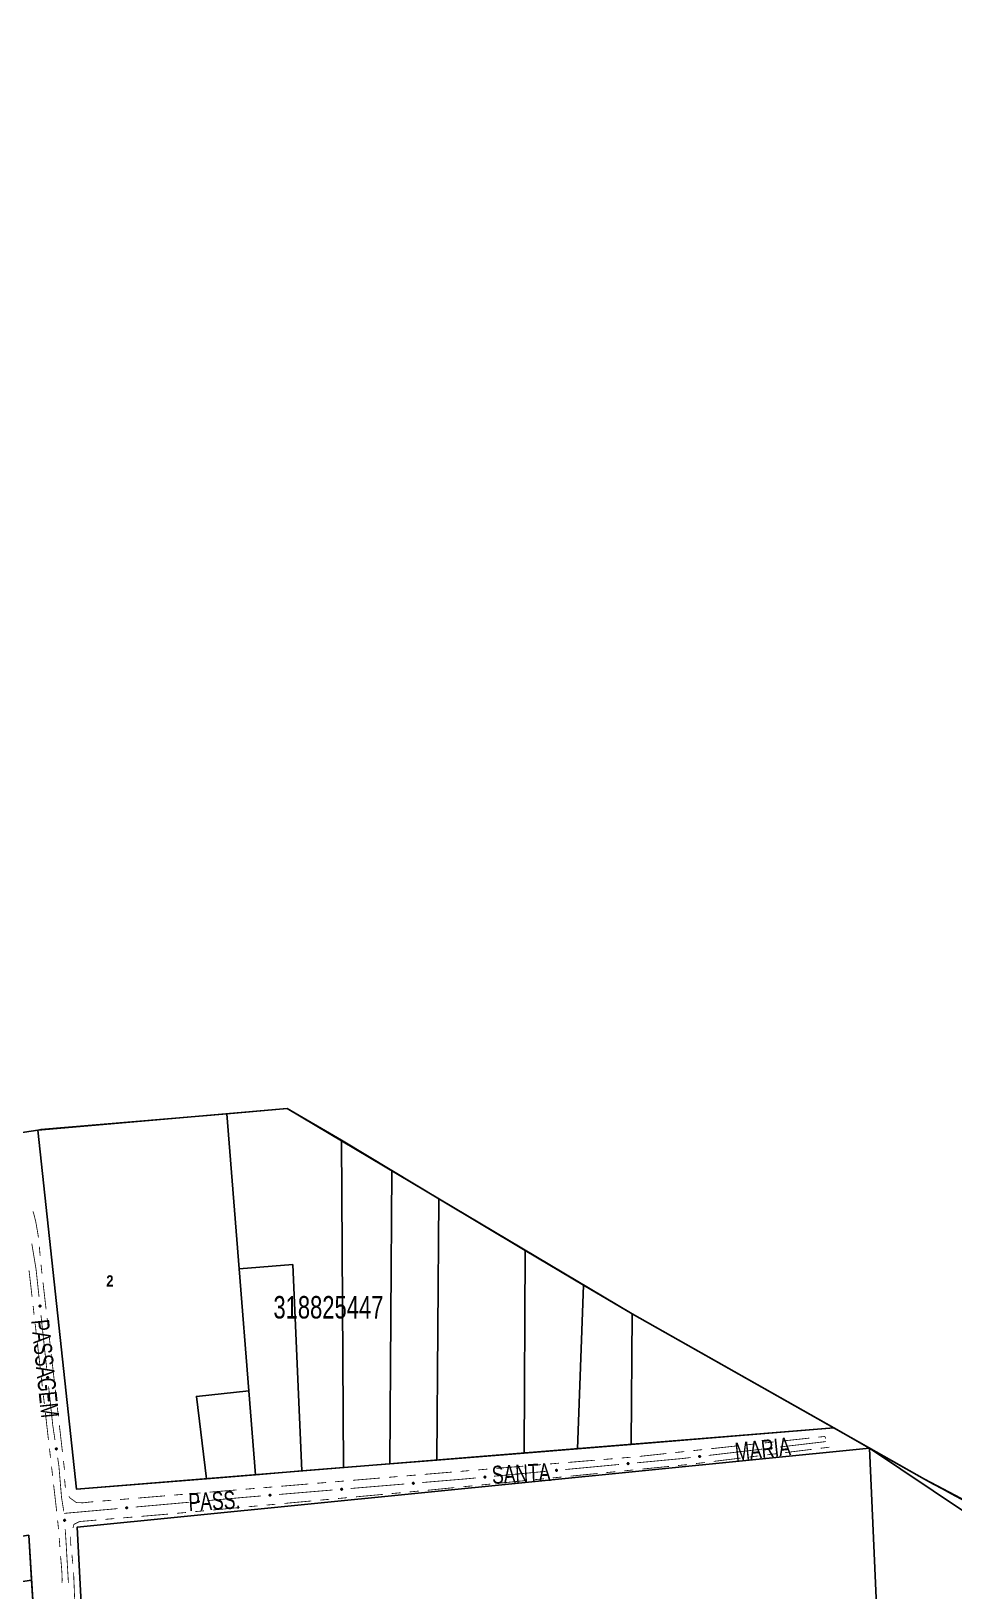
# Model space of a CAD drawing. Extents: x 203591 to 208218, y 4854879 to 4857795.
# Drawn here: x 205352.6 to 205557.9, y 4855415.9 to 4855762.9 of the extents above; entities that cross this region are included whole.
import ezdxf
from ezdxf.enums import TextEntityAlignment as Align

# ---------------------------------------------------------------- set-up
doc = ezdxf.new("R2010")
doc.units = 0
doc.header["$LTSCALE"] = 1.5
doc.header["$MEASUREMENT"] = 0
doc.linetypes.add('PHANTOMX2', pattern=[5, 2.5, -0.5, 0.5, -0.5, 0.5, -0.5])
for name, color, linetype in [('CD-MALHA-LOTES', 40, 'CONTINUOUS'), ('CD_TXT_QUADRA', 7, 'CONTINUOUS'), ('RU-QUADRAS', 210, 'CONTINUOUS'), ('SV-EIXO-RUA-N-PAV', 6, 'CONTINUOUS'), ('SV-RUA-NAO-PAV-S-GUIA-C-GUIA', 7, 'PHANTOMX2'), ('SV-TXT-RUA-N-PAV-S-GUIA-C-GUIA', 7, 'CONTINUOUS'), ('Th_NmrPorta', 7, 'CONTINUOUS')]:
    doc.layers.add(name, color=color, linetype=linetype)
doc.styles.add('ARIAL', font='ARIAL.TTF')
doc.styles.get("Standard").update_dxf_attribs({"font": 'swisscbo.ttf'})

msp = doc.modelspace()

# ---------------------------------------------------------------- linework, layer by layer
at = {"layer": 'CD-MALHA-LOTES', "linetype": 'Continuous', "flags": 128}
for points in [[(205354.74, 4855518.51), (205396.1, 4855522.05)], [(205396.1, 4855522.05), (205409.57, 4855523.2)], [(205398.86, 4855487.52), (205396.1, 4855522.05)], [(205409.57, 4855523.2), (205421.66, 4855516.12)], [(205253.36, 4855503.36), (205354.08, 4855518.41)], [(205354.08, 4855518.41), (205354.74, 4855518.51)], [(205362.67, 4855438.49), (205354.08, 4855518.41)], [(205421.66, 4855516.12), (205432.84, 4855509.42)], [(205422.08, 4855443.29), (205421.66, 4855516.12)], [(205432.4, 4855444.13), (205432.84, 4855509.42)], [(205432.84, 4855509.42), (205443.33, 4855503.13)], [(205442.87, 4855444.97), (205443.33, 4855503.13)], [(205443.33, 4855503.13), (205462.5, 4855491.64)], [(205462.29, 4855446.54), (205462.5, 4855491.64)], [(205462.5, 4855491.64), (205475.47, 4855483.86)], [(205398.86, 4855487.52), (205410.83, 4855488.52)], [(205401.04, 4855460.36), (205398.86, 4855487.52)], [(205410.83, 4855488.52), (205412.8, 4855442.54)], [(205474.14, 4855447.5), (205475.47, 4855483.86)], [(205475.47, 4855483.86), (205486.3, 4855477.5)], [(205486.13, 4855448.47), (205486.3, 4855477.5)], [(205486.3, 4855477.5), (205531.214035, 4855452.116807)], [(205391.57, 4855440.82), (205389.34, 4855459.14), (205401.04, 4855460.36)], [(205402.53, 4855441.71), (205401.04, 4855460.36)], [(205531.214035, 4855452.116807), (205486.13, 4855448.47)], [(205531.214035, 4855452.116807), (205539.155636, 4855447.628606)], [(205362.81, 4855430.06), (205539.155636, 4855447.628606)], [(205539.155636, 4855447.628606), (205543, 4855360.85), (205367.1, 4855348.48)], [(205462.29, 4855446.54), (205442.87, 4855444.97)], [(205474.14, 4855447.5), (205462.29, 4855446.54)], [(205486.13, 4855448.47), (205474.14, 4855447.5)], [(205539.155636, 4855447.628606), (205785.39, 4855282.61)], [(205539.155636, 4855447.628606), (205551.38, 4855440.72), (205573.06, 4855429.27)], [(205412.8, 4855442.54), (205402.53, 4855441.71)], [(205422.08, 4855443.29), (205412.8, 4855442.54)], [(205432.4, 4855444.13), (205422.08, 4855443.29)], [(205442.87, 4855444.97), (205432.4, 4855444.13)], [(205391.57, 4855440.82), (205362.67, 4855438.49)], [(205402.53, 4855441.71), (205391.57, 4855440.82)], [(205352.03, 4855428.25), (205352.64, 4855418.28)], [(205367.1, 4855348.48), (205362.81, 4855430.06)], [(205323.91, 4855413.96), (205352.64, 4855418.28)], [(205352.64, 4855418.28), (205353.21, 4855409.01)]]:
    msp.add_lwpolyline(points, dxfattribs=at)
at = {"layer": 'RU-QUADRAS', "color": 6, "linetype": 'Continuous'}
msp.add_lwpolyline([(205616.29, 4855406.97, -0.0088435536), (205551.38, 4855440.72), (205486.3, 4855477.5), (205409.57, 4855523.2), (205354.08, 4855518.41), (205253.36, 4855503.36), (205250.22, 4855506.65), (205206.64, 4855688.61), (205604.26, 4856057.69)], format="xyb", dxfattribs=at)
for points in [[(205354.08, 4855518.41), (205409.57, 4855523.2), (205486.3, 4855477.5), (205531.21, 4855452.12), (205362.67, 4855438.49)], [(205322.37, 4855423.75), (205352.03, 4855428.25), (205357.58, 4855338.12), (205336.35, 4855334.88)]]:
    msp.add_lwpolyline(points, close=True, dxfattribs=at)
msp.add_lwpolyline([(205359.24, 4855333.76), (205361.95, 4855348.05), (205367.1, 4855348.48), (205362.81, 4855430.06), (205539.16, 4855447.63), (205785.39, 4855282.61), (205787.25, 4855280.32), (205787.39, 4855277.75, -0.1206829044), (205783.68, 4855275.6), (205367.38, 4855249.6)], format="xyb", close=True, dxfattribs=at)
at = {"layer": 'SV-EIXO-RUA-N-PAV', "const_width": 0.18, "flags": 128}
for points in [[(205352.71797, 4855493.123713), (205353.536929, 4855488.191239)], [(205353.536929, 4855488.191239), (205353.66, 4855487.45)], [(205353.66, 4855487.45), (205354.324927, 4855481.236865)], [(205354.750575, 4855477.259576), (205356.027518, 4855465.327711)], [(205356.453165, 4855461.350422), (205357.304461, 4855453.395845)], [(205357.304461, 4855453.395845), (205357.38, 4855452.69)], [(205357.38, 4855452.69), (205357.872128, 4855449.43689)], [(205519.207467, 4855447.879677), (205529.138507, 4855449.052048)], [(205529.138507, 4855449.052048), (205529.46, 4855449.09)], [(205358.470437, 4855445.481889), (205358.620014, 4855444.493139)], [(205487.402819, 4855444.367007), (205497.358976, 4855445.302389)], [(205497.358976, 4855445.302389), (205497.44, 4855445.31)], [(205497.44, 4855445.31), (205499.345388, 4855445.534933)], [(205503.317804, 4855446.003882), (205515.235051, 4855447.410728)], [(205358.620014, 4855444.493139), (205358.74, 4855443.7)], [(205358.74, 4855443.7), (205359.258338, 4855437.523877)], [(205455.543116, 4855441.373787), (205467.490505, 4855442.496244)], [(205471.472968, 4855442.870397), (205483.420356, 4855443.992855)], [(205407.714965, 4855437.31945), (205419.673531, 4855438.315794)], [(205423.659719, 4855438.647909), (205435.618285, 4855439.644253)], [(205439.604474, 4855439.976367), (205448.573398, 4855440.723625)], [(205448.573398, 4855440.723625), (205449.01, 4855440.76)], [(205449.01, 4855440.76), (205451.560654, 4855440.999634)], [(205359.258338, 4855437.523877), (205359.33, 4855436.67)], [(205359.33, 4855436.67), (205359.826923, 4855433.566408)], [(205375.837092, 4855434.527425), (205387.789911, 4855435.590494)], [(205391.774184, 4855435.94485), (205399.74273, 4855436.653562)], [(205399.74273, 4855436.653562), (205400.04, 4855436.68)], [(205400.04, 4855436.68), (205403.728776, 4855436.987335)], [(205359.9, 4855433.11), (205371.852819, 4855434.173069)], [(205360.14299, 4855429.580576), (205360.280358, 4855427.585299)], [(205360.280358, 4855427.585299), (205360.3, 4855427.3)], [(205360.3, 4855427.3), (205360.863153, 4855417.602312)]]:
    msp.add_lwpolyline(points, dxfattribs=at)
at = {"layer": 'SV-EIXO-RUA-N-PAV', "flags": 128}
for points in [[(205354.631917, 4855479.402799), (205354.670415, 4855479.372635), (205354.697335, 4855479.338837), (205354.711673, 4855479.304186), (205354.71636, 4855479.270262), (205354.717246, 4855479.235017), (205354.710298, 4855479.199284), (205354.693803, 4855479.161334), (205354.663815, 4855479.122502), (205354.627381, 4855479.097201), (205354.594161, 4855479.081326), (205354.559069, 4855479.074403), (205354.524815, 4855479.074116), (205354.487937, 4855479.08256), (205354.449641, 4855479.099652), (205354.411324, 4855479.130751), (205354.38516, 4855479.164066), (205354.372171, 4855479.197946), (205354.365434, 4855479.23327), (205354.364961, 4855479.269264), (205354.371983, 4855479.3043), (205354.389261, 4855479.342827), (205354.420457, 4855479.380239), (205354.453387, 4855479.406714), (205354.487076, 4855479.420175), (205354.522001, 4855479.426025), (205354.557342, 4855479.427343), (205354.593551, 4855479.421855), (205354.631917, 4855479.402799)], [(205356.334508, 4855463.493645), (205356.373006, 4855463.463481), (205356.399925, 4855463.429683), (205356.414264, 4855463.395032), (205356.418951, 4855463.361108), (205356.419836, 4855463.325862), (205356.412889, 4855463.29013), (205356.396394, 4855463.25218), (205356.366406, 4855463.213348), (205356.329971, 4855463.188047), (205356.296752, 4855463.172172), (205356.261659, 4855463.165249), (205356.227405, 4855463.164962), (205356.190528, 4855463.173406), (205356.152231, 4855463.190498), (205356.113914, 4855463.221597), (205356.087751, 4855463.254912), (205356.074762, 4855463.288792), (205356.068025, 4855463.324116), (205356.067552, 4855463.36011), (205356.074573, 4855463.395146), (205356.091852, 4855463.433673), (205356.123048, 4855463.471085), (205356.155978, 4855463.49756), (205356.189666, 4855463.511021), (205356.224592, 4855463.516871), (205356.259933, 4855463.518189), (205356.296142, 4855463.512701), (205356.334508, 4855463.493645)], [(205358.258633, 4855447.617919), (205358.298408, 4855447.589458), (205358.326772, 4855447.556864), (205358.342605, 4855447.52287), (205358.348763, 4855447.489182), (205358.351182, 4855447.454008), (205358.345796, 4855447.418008), (205358.330968, 4855447.379375), (205358.302698, 4855447.339275), (205358.267399, 4855447.312413), (205358.234902, 4855447.295108), (205358.200144, 4855447.286664), (205358.165935, 4855447.284887), (205358.128724, 4855447.291718), (205358.08972, 4855447.307127), (205358.050087, 4855447.33653), (205358.022498, 4855447.368675), (205358.008047, 4855447.401958), (205357.999779, 4855447.436955), (205357.997741, 4855447.472894), (205358.003231, 4855447.508202), (205358.018817, 4855447.547445), (205358.048355, 4855447.586179), (205358.080102, 4855447.614062), (205358.113173, 4855447.628976), (205358.147811, 4855447.63634), (205358.183061, 4855447.639195), (205358.219475, 4855447.635287), (205358.258633, 4855447.617919)], [(205501.176001, 4855445.861884), (205501.205744, 4855445.900709), (205501.239246, 4855445.927995), (205501.273739, 4855445.94271), (205501.30761, 4855445.947766), (205501.342844, 4855445.949036), (205501.37865, 4855445.942478), (205501.416778, 4855445.926397), (205501.455934, 4855445.896834), (205501.48163, 4855445.860677), (205501.497866, 4855445.827633), (205501.505171, 4855445.792618), (205501.505831, 4855445.758369), (205501.49779, 4855445.721401), (205501.481116, 4855445.682921), (205501.450436, 4855445.644268), (205501.417408, 4855445.617743), (205501.383671, 4855445.604385), (205501.348423, 4855445.597264), (205501.312436, 4855445.596399), (205501.277326, 4855445.603039), (205501.238613, 4855445.619896), (205501.200863, 4855445.650683), (205501.174031, 4855445.683322), (205501.160204, 4855445.716862), (205501.153974, 4855445.751722), (205501.152271, 4855445.787046), (205501.157364, 4855445.823314), (205501.176001, 4855445.861884)], [(205517.065664, 4855447.737679), (205517.095407, 4855447.776504), (205517.128909, 4855447.80379), (205517.163402, 4855447.818505), (205517.197273, 4855447.823561), (205517.232507, 4855447.82483), (205517.268313, 4855447.818273), (205517.306441, 4855447.802192), (205517.345597, 4855447.772629), (205517.371293, 4855447.736472), (205517.387529, 4855447.703427), (205517.394835, 4855447.668412), (205517.395494, 4855447.634164), (205517.387453, 4855447.597196), (205517.370779, 4855447.558716), (205517.340099, 4855447.520062), (205517.307071, 4855447.493537), (205517.273334, 4855447.48018), (205517.238086, 4855447.473058), (205517.2021, 4855447.472194), (205517.166989, 4855447.478833), (205517.128276, 4855447.495691), (205517.090526, 4855447.526477), (205517.063694, 4855447.559117), (205517.049867, 4855447.592657), (205517.043637, 4855447.627517), (205517.041934, 4855447.662841), (205517.047027, 4855447.699108), (205517.065664, 4855447.737679)], [(205469.328389, 4855442.779479), (205469.359049, 4855442.817584), (205469.393192, 4855442.844064), (205469.428025, 4855442.857953), (205469.462007, 4855442.8622), (205469.497262, 4855442.86263), (205469.532901, 4855442.855221), (205469.570635, 4855442.838236), (205469.609075, 4855442.807748), (205469.633902, 4855442.770989), (205469.649346, 4855442.737567), (205469.655815, 4855442.702388), (205469.655659, 4855442.668133), (205469.646739, 4855442.631367), (205469.629153, 4855442.593296), (205469.59756, 4855442.555384), (205469.56391, 4855442.529654), (205469.529864, 4855442.517104), (205469.494456, 4855442.510825), (205469.458459, 4855442.510818), (205469.423517, 4855442.518292), (205469.385216, 4855442.536067), (205469.348211, 4855442.567745), (205469.322165, 4855442.601014), (205469.309141, 4855442.634875), (205469.303743, 4855442.669873), (205469.302882, 4855442.705228), (205469.308838, 4855442.741363), (205469.328389, 4855442.779479)], [(205485.25824, 4855444.276089), (205485.2889, 4855444.314194), (205485.323043, 4855444.340674), (205485.357877, 4855444.354563), (205485.391858, 4855444.35881), (205485.427113, 4855444.35924), (205485.462752, 4855444.351831), (205485.500486, 4855444.334846), (205485.538926, 4855444.304358), (205485.563754, 4855444.267599), (205485.579198, 4855444.234177), (205485.585667, 4855444.198998), (205485.58551, 4855444.164743), (205485.57659, 4855444.127978), (205485.559004, 4855444.089906), (205485.527412, 4855444.051995), (205485.493761, 4855444.026264), (205485.459715, 4855444.013715), (205485.424308, 4855444.007435), (205485.38831, 4855444.007428), (205485.353368, 4855444.014902), (205485.315067, 4855444.032678), (205485.278062, 4855444.064355), (205485.252016, 4855444.097625), (205485.238992, 4855444.131485), (205485.233594, 4855444.166483), (205485.232734, 4855444.201838), (205485.23869, 4855444.237974), (205485.25824, 4855444.276089)], [(205421.514301, 4855438.579622), (205421.545361, 4855438.617401), (205421.579782, 4855438.64352), (205421.61476, 4855438.65704), (205421.648784, 4855438.660929), (205421.684041, 4855438.660986), (205421.7196, 4855438.653202), (205421.757153, 4855438.63582), (205421.79527, 4855438.604928), (205421.819708, 4855438.567909), (205421.834798, 4855438.534326), (205421.840896, 4855438.499081), (205421.840378, 4855438.464829), (205421.83107, 4855438.42816), (205421.813084, 4855438.390276), (205421.781093, 4855438.3527), (205421.747173, 4855438.327326), (205421.712997, 4855438.315136), (205421.677525, 4855438.309231), (205421.641529, 4855438.309603), (205421.606668, 4855438.317446), (205421.568557, 4855438.335624), (205421.531888, 4855438.367691), (205421.506194, 4855438.401233), (205421.493528, 4855438.435229), (205421.4885, 4855438.470282), (205421.488012, 4855438.505644), (205421.494349, 4855438.541715), (205421.514301, 4855438.579622)], [(205437.459055, 4855439.908081), (205437.490116, 4855439.94586), (205437.524536, 4855439.971978), (205437.559514, 4855439.985499), (205437.593539, 4855439.989387), (205437.628796, 4855439.989445), (205437.664355, 4855439.981661), (205437.701908, 4855439.964278), (205437.740024, 4855439.933387), (205437.764462, 4855439.896368), (205437.779553, 4855439.862785), (205437.78565, 4855439.827539), (205437.785132, 4855439.793288), (205437.775825, 4855439.756619), (205437.757838, 4855439.718734), (205437.725848, 4855439.681159), (205437.691927, 4855439.655785), (205437.657751, 4855439.643595), (205437.622279, 4855439.637689), (205437.586284, 4855439.638062), (205437.551422, 4855439.645905), (205437.513312, 4855439.664083), (205437.476642, 4855439.696149), (205437.450949, 4855439.729692), (205437.438282, 4855439.763687), (205437.433255, 4855439.798741), (205437.432767, 4855439.834103), (205437.439104, 4855439.870173), (205437.459055, 4855439.908081)], [(205453.398538, 4855441.282869), (205453.429198, 4855441.320974), (205453.463341, 4855441.347453), (205453.498174, 4855441.361342), (205453.532156, 4855441.36559), (205453.56741, 4855441.366019), (205453.60305, 4855441.35861), (205453.640784, 4855441.341625), (205453.679224, 4855441.311137), (205453.704051, 4855441.274379), (205453.719495, 4855441.240957), (205453.725964, 4855441.205778), (205453.725808, 4855441.171523), (205453.716888, 4855441.134757), (205453.699302, 4855441.096685), (205453.667709, 4855441.058774), (205453.634059, 4855441.033044), (205453.600013, 4855441.020494), (205453.564605, 4855441.014214), (205453.528608, 4855441.014207), (205453.493666, 4855441.021682), (205453.455365, 4855441.039457), (205453.41836, 4855441.071134), (205453.392314, 4855441.104404), (205453.379289, 4855441.138264), (205453.373892, 4855441.173263), (205453.373031, 4855441.208617), (205453.378987, 4855441.244753), (205453.398538, 4855441.282869)], [(205389.62918, 4855435.864591), (205389.660029, 4855435.902543), (205389.694303, 4855435.928853), (205389.729206, 4855435.942569), (205389.763208, 4855435.946647), (205389.798464, 4855435.946901), (205389.834066, 4855435.939315), (205389.871715, 4855435.922143), (205389.910004, 4855435.891464), (205389.934648, 4855435.854583), (205389.949926, 4855435.821084), (205389.95622, 4855435.785874), (205389.955893, 4855435.75162), (205389.94679, 4855435.714899), (205389.929015, 4855435.676915), (205389.897235, 4855435.639161), (205389.863457, 4855435.613598), (205389.829349, 4855435.601218), (205389.793911, 4855435.595115), (205389.757914, 4855435.595286), (205389.723009, 4855435.602934), (205389.684797, 4855435.6209), (205389.64795, 4855435.652761), (205389.622069, 4855435.686159), (205389.609213, 4855435.720084), (205389.60399, 4855435.755109), (205389.603305, 4855435.790467), (205389.609441, 4855435.826573), (205389.62918, 4855435.864591)], [(205405.569546, 4855437.251163), (205405.600607, 4855437.288943), (205405.635027, 4855437.315061), (205405.670005, 4855437.328582), (205405.70403, 4855437.33247), (205405.739287, 4855437.332528), (205405.774846, 4855437.324743), (205405.812399, 4855437.307361), (205405.850515, 4855437.276469), (205405.874953, 4855437.239451), (205405.890044, 4855437.205868), (205405.896141, 4855437.170622), (205405.895623, 4855437.136371), (205405.886316, 4855437.099701), (205405.868329, 4855437.061817), (205405.836339, 4855437.024241), (205405.802418, 4855436.998867), (205405.768242, 4855436.986678), (205405.73277, 4855436.980772), (205405.696775, 4855436.981145), (205405.661913, 4855436.988987), (205405.623802, 4855437.007166), (205405.587133, 4855437.039232), (205405.56144, 4855437.072774), (205405.548773, 4855437.10677), (205405.543746, 4855437.141824), (205405.543258, 4855437.177185), (205405.549595, 4855437.213256), (205405.569546, 4855437.251163)], [(205360.105573, 4855431.726755), (205360.142902, 4855431.695155), (205360.168522, 4855431.660362), (205360.181538, 4855431.625193), (205360.184937, 4855431.591116), (205360.184487, 4855431.555862), (205360.176192, 4855431.520418), (205360.158271, 4855431.483119), (205360.126834, 4855431.445451), (205360.089468, 4855431.421548), (205360.055671, 4855431.406943), (205360.020342, 4855431.401353), (205359.986102, 4855431.402363), (205359.94957, 4855431.412197), (205359.911948, 4855431.430727), (205359.874837, 4855431.463255), (205359.849953, 4855431.497537), (205359.838256, 4855431.531885), (205359.832862, 4855431.567438), (205359.833752, 4855431.603424), (205359.842095, 4855431.638169), (205359.86082, 4855431.676015), (205359.89341, 4855431.712219), (205359.927319, 4855431.737427), (205359.961494, 4855431.749603), (205359.996616, 4855431.754126), (205360.031981, 4855431.754105), (205360.067957, 4855431.74725), (205360.105573, 4855431.726755)], [(205373.692088, 4855434.447166), (205373.722937, 4855434.485118), (205373.757211, 4855434.511428), (205373.792113, 4855434.525144), (205373.826116, 4855434.529222), (205373.861372, 4855434.529476), (205373.896974, 4855434.52189), (205373.934623, 4855434.504718), (205373.972912, 4855434.47404), (205373.997556, 4855434.437158), (205374.012833, 4855434.403659), (205374.019127, 4855434.368449), (205374.018801, 4855434.334195), (205374.009698, 4855434.297474), (205373.991923, 4855434.25949), (205373.960143, 4855434.221736), (205373.926364, 4855434.196173), (205373.892257, 4855434.183793), (205373.856818, 4855434.17769), (205373.820822, 4855434.177862), (205373.785917, 4855434.185509), (205373.747705, 4855434.203475), (205373.710858, 4855434.235336), (205373.684977, 4855434.268735), (205373.672121, 4855434.302659), (205373.666898, 4855434.337684), (205373.666213, 4855434.373042), (205373.672348, 4855434.409148), (205373.692088, 4855434.447166)]]:
    msp.add_lwpolyline(points, close=True, dxfattribs=at)
for points in [[(205354.364961, 4855479.269264), (205354.38516, 4855479.164066)], [(205354.369566, 4855479.282534), (205354.397073, 4855479.153736)], [(205354.371983, 4855479.3043), (205354.411324, 4855479.130751)], [(205354.383574, 4855479.318341), (205354.429195, 4855479.122866)], [(205354.389261, 4855479.342827), (205354.449641, 4855479.099652)], [(205354.406789, 4855479.357878), (205354.467956, 4855479.094078)], [(205354.420457, 4855479.380239), (205354.487937, 4855479.08256)], [(205354.436157, 4855479.391212), (205354.504829, 4855479.082929)], [(205354.453387, 4855479.406714), (205354.524815, 4855479.074116)], [(205354.469836, 4855479.409912), (205354.541122, 4855479.077207)], [(205354.487076, 4855479.420175), (205354.559069, 4855479.074403)], [(205354.504386, 4855479.420471), (205354.57383, 4855479.079335)], [(205354.522001, 4855479.426025), (205354.594161, 4855479.081326)], [(205354.541164, 4855479.423034), (205354.612015, 4855479.0944)], [(205354.557342, 4855479.427343), (205354.627381, 4855479.097201)], [(205354.575809, 4855479.419881), (205354.645548, 4855479.114456)], [(205354.593551, 4855479.421855), (205354.663815, 4855479.122502)], [(205354.611036, 4855479.4113), (205354.676564, 4855479.145222)], [(205354.631917, 4855479.402799), (205354.693803, 4855479.161334)], [(205354.65222, 4855479.385516), (205354.700845, 4855479.187618)], [(205354.670415, 4855479.372635), (205354.710298, 4855479.199284)], [(205354.685844, 4855479.353435), (205354.711849, 4855479.225848)], [(205354.697335, 4855479.338837), (205354.717246, 4855479.235017)], [(205356.067552, 4855463.36011), (205356.087751, 4855463.254912)], [(205356.072156, 4855463.37338), (205356.099663, 4855463.244582)], [(205356.074573, 4855463.395146), (205356.113914, 4855463.221597)], [(205356.086164, 4855463.409187), (205356.131786, 4855463.213712)], [(205356.091852, 4855463.433673), (205356.152231, 4855463.190498)], [(205356.109379, 4855463.448724), (205356.170547, 4855463.184924)], [(205356.123048, 4855463.471085), (205356.190528, 4855463.173406)], [(205356.138748, 4855463.482058), (205356.20742, 4855463.173775)], [(205356.155978, 4855463.49756), (205356.227405, 4855463.164962)], [(205356.172426, 4855463.500758), (205356.243713, 4855463.168053)], [(205356.189666, 4855463.511021), (205356.261659, 4855463.165249)], [(205356.206977, 4855463.511317), (205356.27642, 4855463.170181)], [(205356.224592, 4855463.516871), (205356.296752, 4855463.172172)], [(205356.243755, 4855463.51388), (205356.314605, 4855463.185246)], [(205356.259933, 4855463.518189), (205356.329971, 4855463.188047)], [(205356.2784, 4855463.510727), (205356.348139, 4855463.205302)], [(205356.296142, 4855463.512701), (205356.366406, 4855463.213348)], [(205356.313626, 4855463.502146), (205356.379154, 4855463.236068)], [(205356.334508, 4855463.493645), (205356.396394, 4855463.25218)], [(205356.35481, 4855463.476362), (205356.403436, 4855463.278464)], [(205356.373006, 4855463.463481), (205356.412889, 4855463.29013)], [(205356.388435, 4855463.44428), (205356.41444, 4855463.316694)], [(205356.399925, 4855463.429683), (205356.419836, 4855463.325862)], [(205357.997741, 4855447.472894), (205358.022498, 4855447.368675)], [(205358.001764, 4855447.486352), (205358.034849, 4855447.358873)], [(205358.003231, 4855447.508202), (205358.050087, 4855447.33653)], [(205358.0142, 4855447.522735), (205358.068284, 4855447.32943)], [(205358.018817, 4855447.547445), (205358.08972, 4855447.307127)], [(205358.035673, 4855447.563244), (205358.108261, 4855447.302356)], [(205358.048355, 4855447.586179), (205358.128724, 4855447.291718)], [(205358.063563, 4855447.597825), (205358.145585, 4855447.292822)], [(205358.080102, 4855447.614062), (205358.165935, 4855447.284887)], [(205358.096396, 4855447.617972), (205358.182092, 4855447.288684)], [(205358.113173, 4855447.628976), (205358.200144, 4855447.286664)], [(205358.130454, 4855447.630025), (205358.214676, 4855447.292234)], [(205358.147811, 4855447.63634), (205358.234902, 4855447.295108)], [(205358.167086, 4855447.634186), (205358.252169, 4855447.308946)], [(205358.183061, 4855447.639195), (205358.267399, 4855447.312413)], [(205358.201836, 4855447.632543), (205358.284798, 4855447.330443)], [(205358.219475, 4855447.635287), (205358.302698, 4855447.339275)], [(205358.237402, 4855447.625503), (205358.314446, 4855447.362529)], [(205358.258633, 4855447.617919), (205358.330968, 4855447.379375)], [(205358.279669, 4855447.601536), (205358.336859, 4855447.405941)], [(205358.298408, 4855447.589458), (205358.345796, 4855447.418008)], [(205358.314657, 4855447.570948), (205358.346189, 4855447.444613)], [(205358.326772, 4855447.556864), (205358.351182, 4855447.454008)], [(205501.152271, 4855445.787046), (205501.48163, 4855445.860677)], [(205501.153974, 4855445.751722), (205501.497866, 4855445.827633)], [(205501.156755, 4855445.770916), (205501.484599, 4855445.845343)], [(205501.157364, 4855445.823314), (205501.455934, 4855445.896834)], [(205501.159532, 4855445.805594), (205501.464178, 4855445.878656)], [(205501.159719, 4855445.734168), (205501.500079, 4855445.807324)], [(205501.160204, 4855445.716862), (205501.505171, 4855445.792618)], [(205501.167728, 4855445.840912), (205501.433076, 4855445.909334)], [(205501.170654, 4855445.699735), (205501.502563, 4855445.774642)], [(205501.174031, 4855445.683322), (205501.505831, 4855445.758369)], [(205501.176001, 4855445.861884), (205501.416778, 4855445.926397)], [(205501.18972, 4855445.666262), (205501.497236, 4855445.738289)], [(205501.193062, 4855445.882374), (205501.390419, 4855445.933152)], [(205501.200863, 4855445.650683), (205501.49779, 4855445.721401)], [(205501.205744, 4855445.900709), (205501.37865, 4855445.942478)], [(205501.223372, 4855445.637259), (205501.48649, 4855445.701296)], [(205501.224775, 4855445.916346), (205501.352071, 4855445.943739)], [(205501.238613, 4855445.619896), (205501.481116, 4855445.682921)], [(205501.239246, 4855445.927995), (205501.342844, 4855445.949036)], [(205501.263159, 4855445.614476), (205501.458126, 4855445.662224)], [(205501.277326, 4855445.603039), (205501.450436, 4855445.644268)], [(205501.299117, 4855445.600859), (205501.427608, 4855445.629767)], [(205501.312436, 4855445.596399), (205501.417408, 4855445.617743)], [(205517.041934, 4855447.662841), (205517.371293, 4855447.736472)], [(205517.043637, 4855447.627517), (205517.387529, 4855447.703427)], [(205517.046418, 4855447.646711), (205517.374262, 4855447.721137)], [(205517.047027, 4855447.699108), (205517.345597, 4855447.772629)], [(205517.049195, 4855447.681389), (205517.353841, 4855447.75445)], [(205517.049383, 4855447.609963), (205517.389742, 4855447.683119)], [(205517.049867, 4855447.592657), (205517.394835, 4855447.668412)], [(205517.057391, 4855447.716706), (205517.32274, 4855447.785129)], [(205517.060317, 4855447.57553), (205517.392226, 4855447.650436)], [(205517.063694, 4855447.559117), (205517.395494, 4855447.634164)], [(205517.065664, 4855447.737679), (205517.306441, 4855447.802192)], [(205517.079383, 4855447.542057), (205517.3869, 4855447.614083)], [(205517.082725, 4855447.758169), (205517.280082, 4855447.808947)], [(205517.090526, 4855447.526477), (205517.387453, 4855447.597196)], [(205517.095407, 4855447.776504), (205517.268313, 4855447.818273)], [(205517.113035, 4855447.513053), (205517.376153, 4855447.577091)], [(205517.114438, 4855447.792141), (205517.241734, 4855447.819534)], [(205517.128276, 4855447.495691), (205517.370779, 4855447.558716)], [(205517.128909, 4855447.80379), (205517.232507, 4855447.82483)], [(205517.152822, 4855447.49027), (205517.347789, 4855447.538018)], [(205517.166989, 4855447.478833), (205517.340099, 4855447.520062)], [(205517.18878, 4855447.476653), (205517.317271, 4855447.505562)], [(205517.2021, 4855447.472194), (205517.307071, 4855447.493537)], [(205469.302882, 4855442.705228), (205469.633902, 4855442.770989)], [(205469.303743, 4855442.669873), (205469.649346, 4855442.737567)], [(205469.306981, 4855442.688995), (205469.636505, 4855442.755588)], [(205469.308838, 4855442.741363), (205469.609075, 4855442.807748)], [(205469.309069, 4855442.652187), (205469.651075, 4855442.717211)], [(205469.309141, 4855442.634875), (205469.655815, 4855442.702388)], [(205469.310583, 4855442.723597), (205469.616884, 4855442.789378)], [(205469.31918, 4855442.617503), (205469.652779, 4855442.684479)], [(205469.319619, 4855442.758709), (205469.586522, 4855442.820789)], [(205469.322165, 4855442.601014), (205469.655659, 4855442.668133)], [(205469.328389, 4855442.779479), (205469.570635, 4855442.838236)], [(205469.337442, 4855442.583585), (205469.646588, 4855442.648263)], [(205469.345933, 4855442.799556), (205469.544444, 4855442.845617)], [(205469.348211, 4855442.567745), (205469.646739, 4855442.631367)], [(205469.359049, 4855442.817584), (205469.532901, 4855442.855221)], [(205469.370394, 4855442.553788), (205469.634963, 4855442.611537)], [(205469.378447, 4855442.832763), (205469.50636, 4855442.857115)], [(205469.385216, 4855442.536067), (205469.629153, 4855442.593296)], [(205469.393192, 4855442.844064), (205469.497262, 4855442.86263)], [(205469.409627, 4855442.530064), (205469.605676, 4855442.573152)], [(205469.423517, 4855442.518292), (205469.59756, 4855442.555384)], [(205469.44525, 4855442.515593), (205469.574393, 4855442.541432)], [(205469.458459, 4855442.510818), (205469.56391, 4855442.529654)], [(205485.232734, 4855444.201838), (205485.563754, 4855444.267599)], [(205485.233594, 4855444.166483), (205485.579198, 4855444.234177)], [(205485.236832, 4855444.185606), (205485.566356, 4855444.252198)], [(205485.23869, 4855444.237974), (205485.538926, 4855444.304358)], [(205485.23892, 4855444.148798), (205485.580926, 4855444.213822)], [(205485.238992, 4855444.131485), (205485.585667, 4855444.198998)], [(205485.240434, 4855444.220207), (205485.546735, 4855444.285989)], [(205485.249031, 4855444.114114), (205485.58263, 4855444.181089)], [(205485.24947, 4855444.25532), (205485.516373, 4855444.3174)], [(205485.252016, 4855444.097625), (205485.58551, 4855444.164743)], [(205485.25824, 4855444.276089), (205485.500486, 4855444.334846)], [(205485.267294, 4855444.080196), (205485.576439, 4855444.144874)], [(205485.275784, 4855444.296167), (205485.474295, 4855444.342228)], [(205485.278062, 4855444.064355), (205485.57659, 4855444.127978)], [(205485.2889, 4855444.314194), (205485.462752, 4855444.351831)], [(205485.300245, 4855444.050399), (205485.564814, 4855444.108148)], [(205485.308298, 4855444.329373), (205485.436211, 4855444.353725)], [(205485.315067, 4855444.032678), (205485.559004, 4855444.089906)], [(205485.323043, 4855444.340674), (205485.427113, 4855444.35924)], [(205485.339478, 4855444.026674), (205485.535527, 4855444.069762)], [(205485.353368, 4855444.014902), (205485.527412, 4855444.051995)], [(205485.375101, 4855444.012204), (205485.504244, 4855444.038042)], [(205485.38831, 4855444.007428), (205485.493761, 4855444.026264)], [(205421.488012, 4855438.505644), (205421.819708, 4855438.567909)], [(205421.4885, 4855438.470282), (205421.834798, 4855438.534326)], [(205421.49194, 4855438.489369), (205421.822148, 4855438.552482)], [(205421.493528, 4855438.435229), (205421.840896, 4855438.499081)], [(205421.493639, 4855438.452541), (205421.836312, 4855438.513953)], [(205421.494349, 4855438.541715), (205421.79527, 4855438.604928)], [(205421.495906, 4855438.523931), (205421.802884, 4855438.586477)], [(205421.503383, 4855438.417753), (205421.837671, 4855438.481205)], [(205421.505312, 4855438.558946), (205421.772856, 4855438.618207)], [(205421.506194, 4855438.401233), (205421.840378, 4855438.464829)], [(205421.514301, 4855438.579622), (205421.757153, 4855438.63582)], [(205421.521287, 4855438.383644), (205421.831098, 4855438.445057)], [(205421.531888, 4855438.367691), (205421.83107, 4855438.42816)], [(205421.532056, 4855438.599513), (205421.731042, 4855438.643477)], [(205421.545361, 4855438.617401), (205421.7196, 4855438.653202)], [(205421.553922, 4855438.353501), (205421.819086, 4855438.408455)], [(205421.564918, 4855438.632375), (205421.693081, 4855438.655376)], [(205421.568557, 4855438.335624), (205421.813084, 4855438.390276)], [(205421.579782, 4855438.64352), (205421.684041, 4855438.660986)], [(205421.592903, 4855438.329364), (205421.789396, 4855438.370381)], [(205421.606668, 4855438.317446), (205421.781093, 4855438.3527)], [(205421.628371, 4855438.314518), (205421.75778, 4855438.338993)], [(205421.641529, 4855438.309603), (205421.747173, 4855438.327326)], [(205437.432767, 4855439.834103), (205437.764462, 4855439.896368)], [(205437.433255, 4855439.798741), (205437.779553, 4855439.862785)], [(205437.436694, 4855439.817828), (205437.766902, 4855439.88094)], [(205437.438282, 4855439.763687), (205437.78565, 4855439.827539)], [(205437.438393, 4855439.781), (205437.781066, 4855439.842412)], [(205437.439104, 4855439.870173), (205437.740024, 4855439.933387)], [(205437.440661, 4855439.85239), (205437.747639, 4855439.914936)], [(205437.448138, 4855439.746211), (205437.782425, 4855439.809663)], [(205437.450067, 4855439.887405), (205437.71761, 4855439.946665)], [(205437.450949, 4855439.729692), (205437.785132, 4855439.793288)], [(205437.459055, 4855439.908081), (205437.701908, 4855439.964278)], [(205437.466042, 4855439.712102), (205437.775852, 4855439.773515)], [(205437.476642, 4855439.696149), (205437.775825, 4855439.756619)], [(205437.47681, 4855439.927972), (205437.675797, 4855439.971936)], [(205437.490116, 4855439.94586), (205437.664355, 4855439.981661)], [(205437.498677, 4855439.681959), (205437.76384, 4855439.736914)], [(205437.509673, 4855439.960833), (205437.637835, 4855439.983835)], [(205437.513312, 4855439.664083), (205437.757838, 4855439.718734)], [(205437.524536, 4855439.971978), (205437.628796, 4855439.989445)], [(205437.537657, 4855439.657822), (205437.73415, 4855439.69884)], [(205437.551422, 4855439.645905), (205437.725848, 4855439.681159)], [(205437.573125, 4855439.642977), (205437.702534, 4855439.667451)], [(205437.586284, 4855439.638062), (205437.691927, 4855439.655785)], [(205453.373031, 4855441.208617), (205453.704051, 4855441.274379)], [(205453.373892, 4855441.173263), (205453.719495, 4855441.240957)], [(205453.37713, 4855441.192385), (205453.706654, 4855441.258978)], [(205453.378987, 4855441.244753), (205453.679224, 4855441.311137)], [(205453.379218, 4855441.155577), (205453.721223, 4855441.220601)], [(205453.379289, 4855441.138264), (205453.725964, 4855441.205778)], [(205453.380732, 4855441.226987), (205453.687033, 4855441.292768)], [(205453.389329, 4855441.120893), (205453.722928, 4855441.187868)], [(205453.389768, 4855441.262099), (205453.656671, 4855441.324179)], [(205453.392314, 4855441.104404), (205453.725808, 4855441.171523)], [(205453.398538, 4855441.282869), (205453.640784, 4855441.341625)], [(205453.407591, 4855441.086975), (205453.716737, 4855441.151653)], [(205453.416082, 4855441.302946), (205453.614593, 4855441.349007)], [(205453.41836, 4855441.071134), (205453.716888, 4855441.134757)], [(205453.429198, 4855441.320974), (205453.60305, 4855441.35861)], [(205453.440542, 4855441.057178), (205453.705111, 4855441.114927)], [(205453.448596, 4855441.336152), (205453.576509, 4855441.360505)], [(205453.455365, 4855441.039457), (205453.699302, 4855441.096685)], [(205453.463341, 4855441.347453), (205453.56741, 4855441.366019)], [(205453.479776, 4855441.033453), (205453.675825, 4855441.076542)], [(205453.493666, 4855441.021682), (205453.667709, 4855441.058774)], [(205453.515398, 4855441.018983), (205453.644542, 4855441.044821)], [(205453.528608, 4855441.014207), (205453.634059, 4855441.033044)], [(205389.603305, 4855435.790467), (205389.934648, 4855435.854583)], [(205389.60399, 4855435.755109), (205389.949926, 4855435.821084)], [(205389.607323, 4855435.774215), (205389.937174, 4855435.839169)], [(205389.609213, 4855435.720084), (205389.95622, 4855435.785874)], [(205389.609228, 4855435.737397), (205389.951553, 4855435.80072)], [(205389.609441, 4855435.826573), (205389.910004, 4855435.891464)], [(205389.611097, 4855435.808798), (205389.917721, 4855435.873057)], [(205389.619166, 4855435.702663), (205389.953095, 4855435.76798)], [(205389.620307, 4855435.843865), (205389.887516, 4855435.904618)], [(205389.622069, 4855435.686159), (205389.955893, 4855435.75162)], [(205389.62918, 4855435.864591), (205389.871715, 4855435.922143)], [(205389.63726, 4855435.668655), (205389.946723, 4855435.731796)], [(205389.646824, 4855435.884581), (205389.845562, 4855435.929655)], [(205389.64795, 4855435.652761), (205389.94679, 4855435.714899)], [(205389.660029, 4855435.902543), (205389.834066, 4855435.939315)], [(205389.670063, 4855435.638694), (205389.934916, 4855435.695128)], [(205389.679503, 4855435.917625), (205389.807535, 4855435.941341)], [(205389.684797, 4855435.6209), (205389.929015, 4855435.676915)], [(205389.694303, 4855435.928853), (205389.798464, 4855435.946901)], [(205389.709178, 4855435.614775), (205389.905439, 4855435.656889)], [(205389.723009, 4855435.602934), (205389.897235, 4855435.639161)], [(205389.744728, 4855435.600128), (205389.873998, 4855435.625324)], [(205389.757914, 4855435.595286), (205389.863457, 4855435.613598)], [(205405.543258, 4855437.177185), (205405.874953, 4855437.239451)], [(205405.543746, 4855437.141824), (205405.890044, 4855437.205868)], [(205405.547185, 4855437.160911), (205405.877393, 4855437.224023)], [(205405.548773, 4855437.10677), (205405.896141, 4855437.170622)], [(205405.548884, 4855437.124083), (205405.891557, 4855437.185495)], [(205405.549595, 4855437.213256), (205405.850515, 4855437.276469)], [(205405.551152, 4855437.195473), (205405.85813, 4855437.258019)], [(205405.558629, 4855437.089294), (205405.892916, 4855437.152746)], [(205405.560558, 4855437.230487), (205405.828101, 4855437.289748)], [(205405.56144, 4855437.072774), (205405.895623, 4855437.136371)], [(205405.569546, 4855437.251163), (205405.812399, 4855437.307361)], [(205405.576532, 4855437.055185), (205405.886343, 4855437.116598)], [(205405.587133, 4855437.039232), (205405.886316, 4855437.099701)], [(205405.587301, 4855437.271055), (205405.786287, 4855437.315018)], [(205405.600607, 4855437.288943), (205405.774846, 4855437.324743)], [(205405.609167, 4855437.025042), (205405.874331, 4855437.079997)], [(205405.620164, 4855437.303916), (205405.748326, 4855437.326917)], [(205405.623802, 4855437.007166), (205405.868329, 4855437.061817)], [(205405.635027, 4855437.315061), (205405.739287, 4855437.332528)], [(205405.648148, 4855437.000905), (205405.844641, 4855437.041923)], [(205405.661913, 4855436.988987), (205405.836339, 4855437.024241)], [(205405.683616, 4855436.98606), (205405.813025, 4855437.010534)], [(205405.696775, 4855436.981145), (205405.802418, 4855436.998867)], [(205359.833752, 4855431.603424), (205359.849953, 4855431.497537)], [(205359.838856, 4855431.616511), (205359.861466, 4855431.486763)], [(205359.842095, 4855431.638169), (205359.874837, 4855431.463255)], [(205359.85421, 4855431.651762), (205359.892396, 4855431.454699)], [(205359.86082, 4855431.676015), (205359.911948, 4855431.430727)], [(205359.878905, 4855431.690391), (205359.930039, 4855431.424464)], [(205359.89341, 4855431.712219), (205359.94957, 4855431.412197)], [(205359.909515, 4855431.722589), (205359.966464, 4855431.411927)], [(205359.927319, 4855431.737427), (205359.986102, 4855431.402363)], [(205359.943877, 4855431.74), (205360.002514, 4855431.404834)], [(205359.961494, 4855431.749603), (205360.020342, 4855431.401353)], [(205359.978803, 4855431.749243), (205360.035279, 4855431.405722)], [(205359.996616, 4855431.754126), (205360.055671, 4855431.406943)], [(205360.015651, 4855431.750412), (205360.074007, 4855431.419331)], [(205360.031981, 4855431.754105), (205360.089468, 4855431.421548)], [(205360.050153, 4855431.745949), (205360.108276, 4855431.438103)], [(205360.067957, 4855431.74725), (205360.126834, 4855431.445451)], [(205360.085029, 4855431.73604), (205360.140434, 4855431.467672)], [(205360.105573, 4855431.726755), (205360.158271, 4855431.483119)], [(205360.125207, 4855431.708716), (205360.166304, 4855431.509118)], [(205360.142902, 4855431.695155), (205360.176192, 4855431.520418)], [(205360.157592, 4855431.675384), (205360.178747, 4855431.546904)], [(205360.168522, 4855431.660362), (205360.184487, 4855431.555862)], [(205373.666213, 4855434.373042), (205373.997556, 4855434.437158)], [(205373.666898, 4855434.337684), (205374.012833, 4855434.403659)], [(205373.670231, 4855434.35679), (205374.000082, 4855434.421744)], [(205373.672121, 4855434.302659), (205374.019127, 4855434.368449)], [(205373.672136, 4855434.319972), (205374.01446, 4855434.383296)], [(205373.672348, 4855434.409148), (205373.972912, 4855434.47404)], [(205373.674005, 4855434.391373), (205373.980629, 4855434.455632)], [(205373.682074, 4855434.285238), (205374.016002, 4855434.350555)], [(205373.683215, 4855434.42644), (205373.950424, 4855434.487193)], [(205373.684977, 4855434.268735), (205374.018801, 4855434.334195)], [(205373.692088, 4855434.447166), (205373.934623, 4855434.504718)], [(205373.700168, 4855434.25123), (205374.009631, 4855434.314371)], [(205373.709732, 4855434.467156), (205373.908469, 4855434.51223)], [(205373.710858, 4855434.235336), (205374.009698, 4855434.297474)], [(205373.722937, 4855434.485118), (205373.896974, 4855434.52189)], [(205373.732971, 4855434.221269), (205373.997823, 4855434.277703)], [(205373.742411, 4855434.5002), (205373.870443, 4855434.523917)], [(205373.747705, 4855434.203475), (205373.991923, 4855434.25949)], [(205373.757211, 4855434.511428), (205373.861372, 4855434.529476)], [(205373.772085, 4855434.19735), (205373.968347, 4855434.239464)], [(205373.785917, 4855434.185509), (205373.960143, 4855434.221736)], [(205373.807636, 4855434.182703), (205373.936906, 4855434.207899)], [(205373.820822, 4855434.177862), (205373.926364, 4855434.196173)]]:
    msp.add_lwpolyline(points, dxfattribs=at)
at = {"layer": 'SV-RUA-NAO-PAV-S-GUIA-C-GUIA', "const_width": 0.18, "flags": 128}
for points in [[(205353.220492, 4855499.53533), (205352.981731, 4855500.308329)], [(205353.266693, 4855499.350036), (205353.220492, 4855499.53533)], [(205353.587101, 4855498.064991), (205353.266693, 4855499.350036)], [(205353.703999, 4855497.399569), (205353.587101, 4855498.064991)], [(205354.097705, 4855495.158481), (205353.703999, 4855497.399569)], [(205354.18384, 4855494.439026), (205354.097705, 4855495.158481)], [(205354.552172, 4855490.683043), (205354.388813, 4855492.449731)], [(205354.573856, 4855490.458311), (205354.552172, 4855490.683043)], [(205352.091323, 4855487.223724), (205352.775136, 4855481.262818)], [(205354.84, 4855487.7), (205354.76594, 4855488.467557)], [(205354.866072, 4855487.472611), (205354.84, 4855487.7)], [(205354.979984, 4855486.47912), (205354.866072, 4855487.472611)], [(205355.89128, 4855478.531193), (205355.207808, 4855484.492139)], [(205353.003074, 4855479.275849), (205353.231011, 4855477.288881)], [(205356.346927, 4855474.55723), (205356.119103, 4855476.544212)], [(205353.458949, 4855475.301912), (205353.686887, 4855473.314944)], [(205353.914825, 4855471.327975), (205354.598638, 4855465.367069)], [(205356.802575, 4855470.583267), (205356.574751, 4855472.570248)], [(205357.713871, 4855462.63534), (205357.030399, 4855468.596285)], [(205354.826575, 4855463.3801), (205355.054513, 4855461.393132)], [(205355.282451, 4855459.406163), (205355.510389, 4855457.419194)], [(205358.169518, 4855458.661376), (205357.941695, 4855460.648358)], [(205358.625166, 4855454.687413), (205358.397342, 4855456.674395)], [(205355.738326, 4855455.432226), (205356.422139, 4855449.47132)], [(205359.536462, 4855446.739486), (205358.85299, 4855452.700431)], [(205517.80559, 4855449.002701), (205515.817091, 4855448.788519)], [(205525.759583, 4855449.859431), (205519.794088, 4855449.216884)], [(205529.2, 4855450.23), (205527.748082, 4855450.073613)], [(205529.41184, 4855449.733631), (205529.2, 4855450.23)], [(205356.650077, 4855447.484351), (205356.878015, 4855445.497382)], [(205482.000841, 4855445.270945), (205480.007694, 4855445.105524)], [(205485.987136, 4855445.601788), (205483.993989, 4855445.436366)], [(205493.943609, 4855446.432514), (205487.978113, 4855445.789967)], [(205497.920605, 4855446.860878), (205495.932107, 4855446.646696)], [(205501.897602, 4855447.289243), (205499.909104, 4855447.075061)], [(205509.851596, 4855448.145972), (205503.886101, 4855447.503425)], [(205504.472305, 4855444.678002), (205510.427565, 4855445.40935)], [(205513.828593, 4855448.574337), (205511.840094, 4855448.360154)], [(205512.412652, 4855445.653133), (205514.397739, 4855445.896916)], [(205516.382826, 4855446.140698), (205518.367913, 4855446.384481)], [(205520.353, 4855446.628264), (205526.308261, 4855447.359612)], [(205528.293348, 4855447.603394), (205529.285891, 4855447.725286)], [(205529.285891, 4855447.725286), (205530.22, 4855447.84)], [(205530.22, 4855447.84), (205530.196891, 4855447.894148)], [(205357.105953, 4855443.510414), (205357.33389, 4855441.523445)], [(205359.94, 4855443.22), (205359.764286, 4855444.752505)], [(205359.966737, 4855442.763327), (205359.94, 4855443.22)], [(205446.124192, 4855442.293363), (205440.14475, 4855441.797099)], [(205450.110486, 4855442.624205), (205448.117339, 4855442.458784)], [(205454.096781, 4855442.955048), (205452.103633, 4855442.789626)], [(205462.069369, 4855443.616733), (205456.089928, 4855443.120469)], [(205466.055664, 4855443.947575), (205464.062517, 4855443.782154)], [(205470.041958, 4855444.278418), (205468.048811, 4855444.112996)], [(205478.014547, 4855444.940103), (205472.035105, 4855444.443839)], [(205472.642086, 4855441.398755), (205478.613015, 4855441.988666)], [(205480.603325, 4855442.185303), (205482.593635, 4855442.381941)], [(205484.583945, 4855442.578578), (205486.574255, 4855442.775215)], [(205488.564565, 4855442.971852), (205494.535495, 4855443.561764)], [(205496.525805, 4855443.758401), (205498.516115, 4855443.955038)], [(205500.502131, 4855444.190437), (205502.487218, 4855444.43422)], [(205357.561828, 4855439.536477), (205358.245641, 4855433.575571)], [(205360.042118, 4855440.369244), (205360.035854, 4855440.76497)], [(205360.097481, 4855439.767562), (205360.042118, 4855440.369244)], [(205360.179812, 4855438.8728), (205360.097481, 4855439.767562)], [(205360.217906, 4855438.778764), (205360.179812, 4855438.8728)], [(205398.288414, 4855438.326206), (205392.308682, 4855437.833458)], [(205402.274903, 4855438.654705), (205400.281658, 4855438.490456)], [(205406.261247, 4855438.984938), (205404.2681, 4855438.819516)], [(205414.233836, 4855439.646623), (205408.254395, 4855439.150359)], [(205418.220131, 4855439.977465), (205416.226983, 4855439.812044)], [(205422.206425, 4855440.308308), (205420.213278, 4855440.142886)], [(205430.179014, 4855440.969993), (205424.199572, 4855440.473729)], [(205434.165308, 4855441.300835), (205432.172161, 4855441.135414)], [(205438.151603, 4855441.631678), (205436.158456, 4855441.466256)], [(205440.797126, 4855438.25256), (205446.768056, 4855438.842471)], [(205448.758366, 4855439.039108), (205450.748676, 4855439.235746)], [(205452.738986, 4855439.432383), (205454.729296, 4855439.62902)], [(205456.719606, 4855439.825657), (205462.690536, 4855440.415569)], [(205464.680846, 4855440.612206), (205466.671156, 4855440.808843)], [(205468.661466, 4855441.00548), (205470.651776, 4855441.202118)], [(205361.084662, 4855436.6391), (205360.968813, 4855436.925082)], [(205361.644777, 4855436.233679), (205361.084662, 4855436.6391)], [(205362.64478, 4855435.509857), (205361.644777, 4855436.233679)], [(205363.40987, 4855435.483994), (205362.64478, 4855435.509857)], [(205364.14478, 4855435.459147), (205363.40987, 4855435.483994)], [(205364.407656, 4855435.489914), (205364.14478, 4855435.459147)], [(205365.69, 4855435.64), (205364.407656, 4855435.489914)], [(205366.396508, 4855435.698217), (205365.69, 4855435.64)], [(205370.382996, 4855436.026716), (205368.389752, 4855435.862466)], [(205374.369485, 4855436.355214), (205372.376241, 4855436.190965)], [(205382.342461, 4855437.012212), (205376.362729, 4855436.519464)], [(205386.32895, 4855437.34071), (205384.335705, 4855437.176461)], [(205390.315438, 4855437.669209), (205388.322194, 4855437.50496)], [(205400.965115, 4855434.5905), (205402.95672, 4855434.77356)], [(205404.948324, 4855434.95662), (205406.939929, 4855435.139679)], [(205408.931534, 4855435.322739), (205414.906348, 4855435.871918)], [(205416.897952, 4855436.054978), (205418.889557, 4855436.238037)], [(205420.881162, 4855436.421097), (205422.872766, 4855436.604157)], [(205424.864371, 4855436.787216), (205430.839185, 4855437.336395)], [(205432.83079, 4855437.519455), (205434.822394, 4855437.702515)], [(205436.813999, 4855437.885574), (205438.805604, 4855438.068634)], [(205358.462422, 4855431.58742), (205358.655798, 4855429.596791)], [(205363.135904, 4855431.187181), (205363.36, 4855431.3)], [(205363.36, 4855431.3), (205367.096018, 4855431.613013)], [(205369.089035, 4855431.779993), (205371.082052, 4855431.946973)], [(205373.075069, 4855432.113953), (205375.068087, 4855432.280933)], [(205377.061104, 4855432.447913), (205383.040156, 4855432.948853)], [(205385.032278, 4855433.126023), (205387.023882, 4855433.309083)], [(205389.015487, 4855433.492142), (205391.007092, 4855433.675202)], [(205392.998696, 4855433.858262), (205398.97351, 4855434.407441)], [(205361.367911, 4855427.863026), (205361.384201, 4855427.927377)], [(205361.369866, 4855426.929409), (205361.367911, 4855427.863026)], [(205361.874999, 4855429.866222), (205362.074063, 4855430.652603)], [(205362.074063, 4855430.652603), (205363.135904, 4855431.187181)], [(205358.814336, 4855427.603148), (205358.889987, 4855426.606014)], [(205358.889987, 4855426.606014), (205358.915176, 4855426.274003)], [(205358.915176, 4855426.274003), (205358.963779, 4855425.608741)], [(205361.371067, 4855426.356156), (205361.369866, 4855426.929409)], [(205361.417244, 4855425.931916), (205361.371067, 4855426.356156)], [(205359.115348, 4855423.614498), (205359.142502, 4855423.2669)], [(205359.142502, 4855423.2669), (205359.2844, 4855421.621665)], [(205359.2844, 4855421.621665), (205359.312339, 4855421.297729)], [(205359.312339, 4855421.297729), (205359.360926, 4855420.624619)], [(205361.695203, 4855423.378253), (205361.63366, 4855423.94366)], [(205361.739108, 4855422.94924), (205361.695203, 4855423.378253)], [(205361.840917, 4855421.954436), (205361.739108, 4855422.94924)], [(205359.360926, 4855420.624619), (205359.422392, 4855419.773099)], [(205359.46917, 4855418.256695), (205359.414181, 4855417.629964)], [(205359.422392, 4855419.773099), (205359.457735, 4855418.62738)], [(205359.457735, 4855418.62738), (205359.46917, 4855418.256695)], [(205362.252962, 4855413.967527), (205362.01719, 4855419.962893)]]:
    msp.add_lwpolyline(points, dxfattribs=at)

# ---------------------------------------------------------------- texts
at = {"layer": 'CD_TXT_QUADRA', "style": 'ARIAL', "width": 0.7}
msp.add_text('318825447', height=5, dxfattribs=at).set_placement((205406.484089, 4855476.473542))
at = {"layer": 'SV-TXT-RUA-N-PAV-S-GUIA-C-GUIA', "style": 'ARIAL', "width": 0.7}
for s, rotation, p in [('PASSAGEM', 276, (205352.549413, 4855476.03713)), ('MARIA', 6, (205509.42, 4855444.8)), ('SANTA', 3, (205455.21, 4855439.65)), ('PASS.', 3, (205387.68, 4855433.6))]:
    msp.add_text(s, height=4, rotation=rotation, dxfattribs=at).set_placement(p)
at = {"layer": 'Th_NmrPorta', "color": 1}
msp.add_text('2', height=2.5, dxfattribs=at).set_placement((205369.291178, 4855484.835142), align=Align.MIDDLE_LEFT)

doc.saveas('drawing.dxf')
